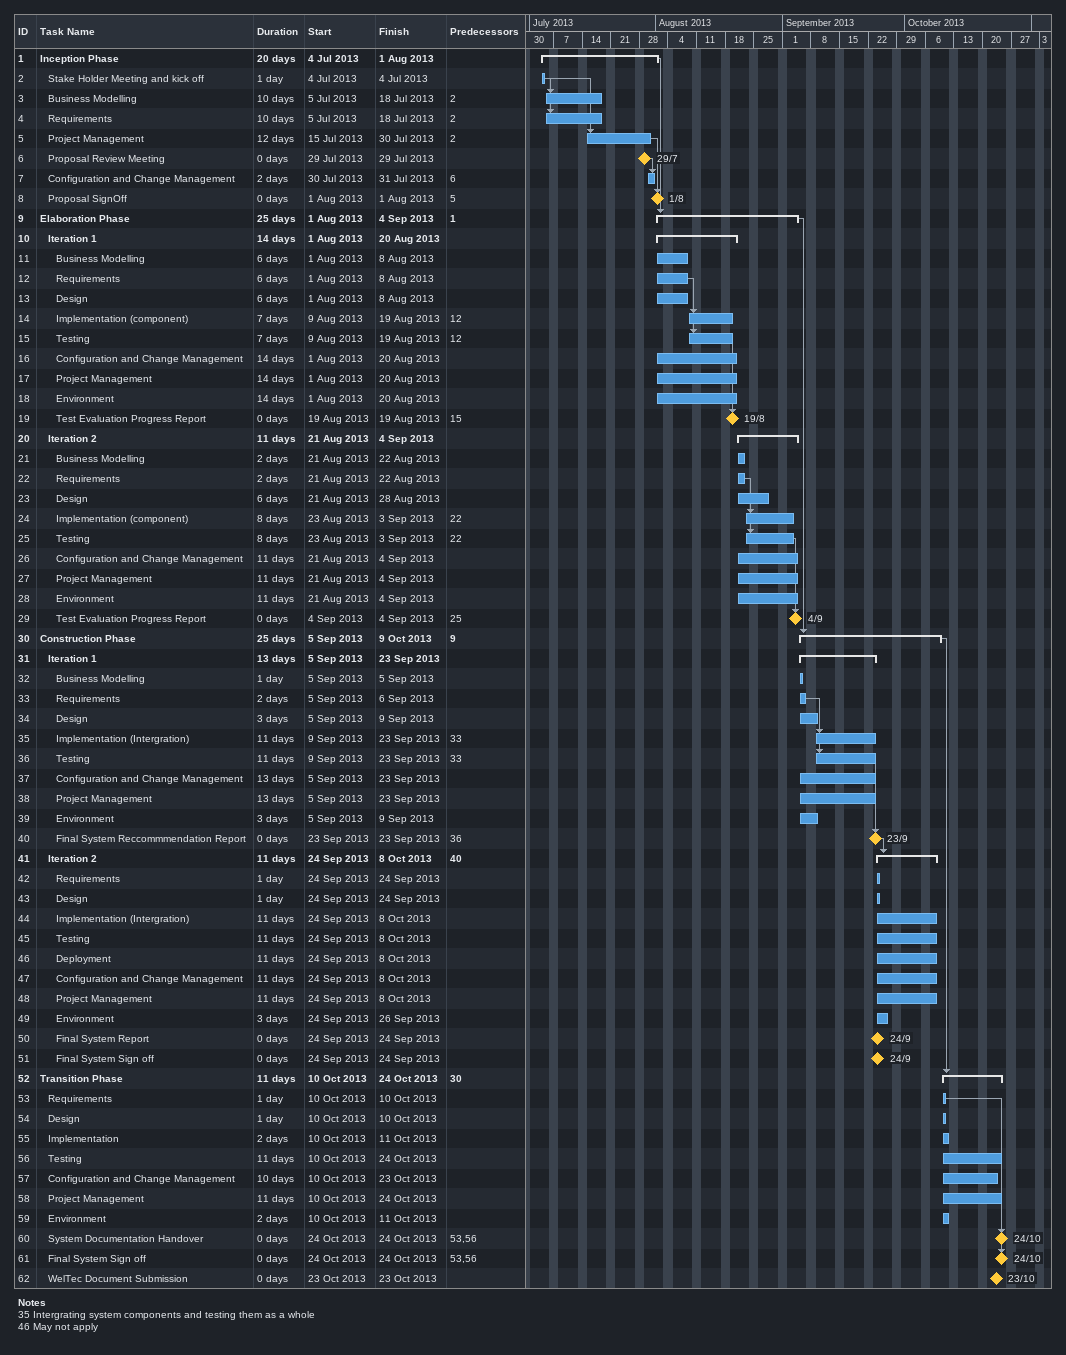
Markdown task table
| ID | Level | Task | Duration | Start | Finish | Predecessors |
|---|---|---|---|---|---|---|
| 1 | 1 | **Inception Phase** | 20d | 2013-07-04 | 2013-08-01 |  |
| 2 | 2 | Stake Holder Meeting and kick off | 1d | 2013-07-04 | 2013-07-04 |  |
| 3 | 2 | Business Modelling | 10d | 2013-07-05 | 2013-07-18 | 2 |
| 4 | 2 | Requirements | 10d | 2013-07-05 | 2013-07-18 | 2 |
| 5 | 2 | Project Management | 12d | 2013-07-15 | 2013-07-30 | 2 |
| 6 | 2 | Proposal Review Meeting | 0d | 2013-07-29 | 2013-07-29 |  |
| 7 | 2 | Configuration and Change Management | 2d | 2013-07-30 | 2013-07-31 | 6 |
| 8 | 2 | Proposal SignOff | 0d | 2013-08-01 | 2013-08-01 | 5 |
| 9 | 1 | **Elaboration Phase** | 25d | 2013-08-01 | 2013-09-04 | 1 |
| 10 | 2 | **Iteration 1** | 14d | 2013-08-01 | 2013-08-20 |  |
| 11 | 3 | Business Modelling | 6d | 2013-08-01 | 2013-08-08 |  |
| 12 | 3 | Requirements | 6d | 2013-08-01 | 2013-08-08 |  |
| 13 | 3 | Design | 6d | 2013-08-01 | 2013-08-08 |  |
| 14 | 3 | Implementation (component) | 7d | 2013-08-09 | 2013-08-19 | 12 |
| 15 | 3 | Testing | 7d | 2013-08-09 | 2013-08-19 | 12 |
| 16 | 3 | Configuration and Change Management | 14d | 2013-08-01 | 2013-08-20 |  |
| 17 | 3 | Project Management | 14d | 2013-08-01 | 2013-08-20 |  |
| 18 | 3 | Environment | 14d | 2013-08-01 | 2013-08-20 |  |
| 19 | 3 | Test Evaluation Progress Report | 0d | 2013-08-19 | 2013-08-19 | 15 |
| 20 | 2 | **Iteration 2** | 11d | 2013-08-21 | 2013-09-04 |  |
| 21 | 3 | Business Modelling | 2d | 2013-08-21 | 2013-08-22 |  |
| 22 | 3 | Requirements | 2d | 2013-08-21 | 2013-08-22 |  |
| 23 | 3 | Design | 6d | 2013-08-21 | 2013-08-28 |  |
| 24 | 3 | Implementation (component) | 8d | 2013-08-23 | 2013-09-03 | 22 |
| 25 | 3 | Testing | 8d | 2013-08-23 | 2013-09-03 | 22 |
| 26 | 3 | Configuration and Change Management | 11d | 2013-08-21 | 2013-09-04 |  |
| 27 | 3 | Project Management | 11d | 2013-08-21 | 2013-09-04 |  |
| 28 | 3 | Environment | 11d | 2013-08-21 | 2013-09-04 |  |
| 29 | 3 | Test Evaluation Progress Report | 0d | 2013-09-04 | 2013-09-04 | 25 |
| 30 | 1 | **Construction Phase** | 25d | 2013-09-05 | 2013-10-09 | 9 |
| 31 | 2 | **Iteration 1** | 13d | 2013-09-05 | 2013-09-23 |  |
| 32 | 3 | Business Modelling | 1d | 2013-09-05 | 2013-09-05 |  |
| 33 | 3 | Requirements | 2d | 2013-09-05 | 2013-09-06 |  |
| 34 | 3 | Design | 3d | 2013-09-05 | 2013-09-09 |  |
| 35 | 3 | Implementation (Intergration) | 11d | 2013-09-09 | 2013-09-23 | 33 |
| 36 | 3 | Testing | 11d | 2013-09-09 | 2013-09-23 | 33 |
| 37 | 3 | Configuration and Change Management | 13d | 2013-09-05 | 2013-09-23 |  |
| 38 | 3 | Project Management | 13d | 2013-09-05 | 2013-09-23 |  |
| 39 | 3 | Environment | 3d | 2013-09-05 | 2013-09-09 |  |
| 40 | 3 | Final System Reccommmendation Report | 0d | 2013-09-23 | 2013-09-23 | 36 |
| 41 | 2 | **Iteration 2** | 11d | 2013-09-24 | 2013-10-08 | 40 |
| 42 | 3 | Requirements | 1d | 2013-09-24 | 2013-09-24 |  |
| 43 | 3 | Design | 1d | 2013-09-24 | 2013-09-24 |  |
| 44 | 3 | Implementation (Intergration) | 11d | 2013-09-24 | 2013-10-08 |  |
| 45 | 3 | Testing | 11d | 2013-09-24 | 2013-10-08 |  |
| 46 | 3 | Deployment | 11d | 2013-09-24 | 2013-10-08 |  |
| 47 | 3 | Configuration and Change Management | 11d | 2013-09-24 | 2013-10-08 |  |
| 48 | 3 | Project Management | 11d | 2013-09-24 | 2013-10-08 |  |
| 49 | 3 | Environment | 3d | 2013-09-24 | 2013-09-26 |  |
| 50 | 3 | Final System Report | 0d | 2013-09-24 | 2013-09-24 |  |
| 51 | 3 | Final System Sign off | 0d | 2013-09-24 | 2013-09-24 |  |
| 52 | 1 | **Transition Phase** | 11d | 2013-10-10 | 2013-10-24 | 30 |
| 53 | 2 | Requirements | 1d | 2013-10-10 | 2013-10-10 |  |
| 54 | 2 | Design | 1d | 2013-10-10 | 2013-10-10 |  |
| 55 | 2 | Implementation | 2d | 2013-10-10 | 2013-10-11 |  |
| 56 | 2 | Testing | 11d | 2013-10-10 | 2013-10-24 |  |
| 57 | 2 | Configuration and Change Management | 10d | 2013-10-10 | 2013-10-23 |  |
| 58 | 2 | Project Management | 11d | 2013-10-10 | 2013-10-24 |  |
| 59 | 2 | Environment | 2d | 2013-10-10 | 2013-10-11 |  |
| 60 | 2 | System Documentation Handover | 0d | 2013-10-24 | 2013-10-24 | 53, 56 |
| 61 | 2 | Final System Sign off | 0d | 2013-10-24 | 2013-10-24 | 53, 56 |
| 62 | 2 | WelTec Document Submission | 0d | 2013-10-23 | 2013-10-23 |  |

Notes
- 35: Intergrating system components and testing them as a whole
- 46: May not apply
